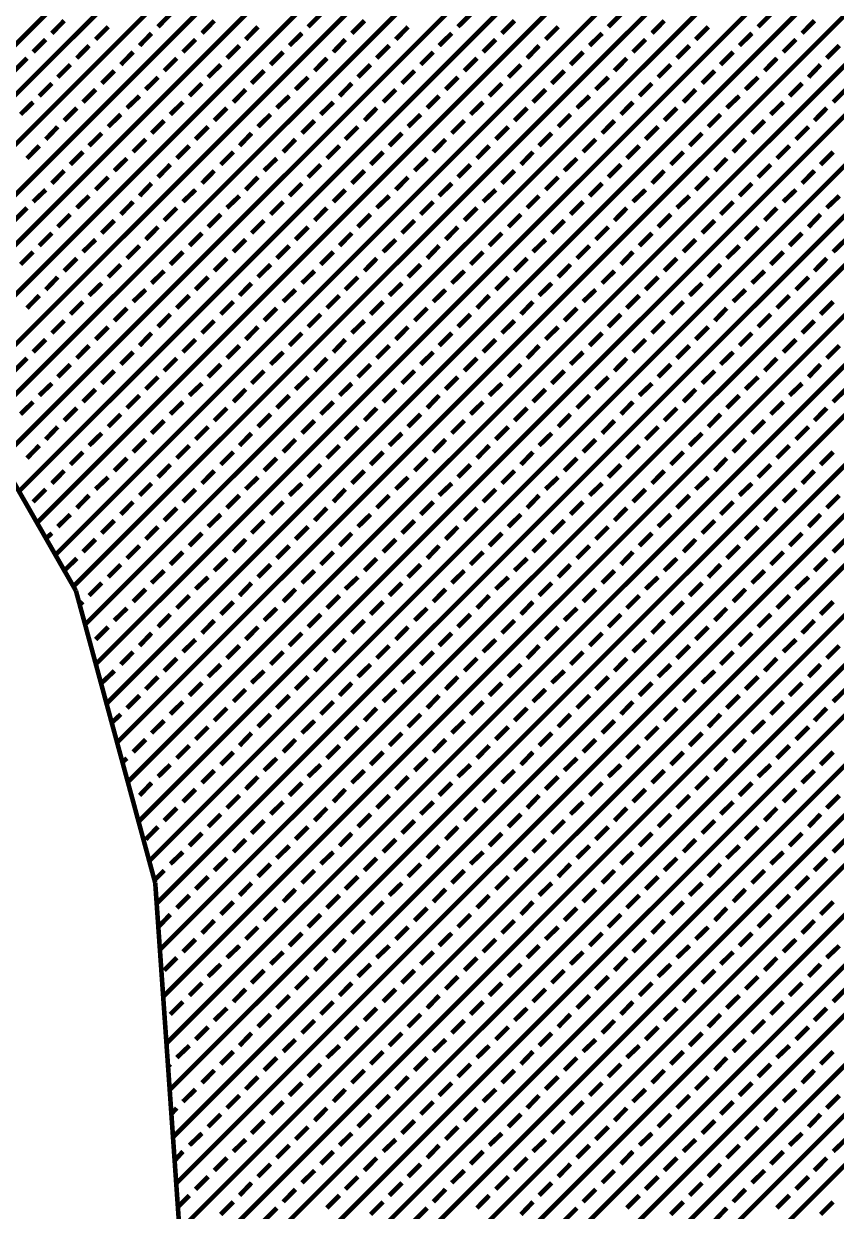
# Model space of a CAD drawing. Extents: x 2 to 176, y -19 to 159.
# Drawn here: x 106.256 to 106.927, y 118.95 to 119.931 of the extents above; entities that cross this region are included whole.
import ezdxf

# ---------------------------------------------------------------- set-up
doc = ezdxf.new("R2010")
doc.units = 0
doc.layers.add('BG_SILKSCREEN_TOP', color=7, linetype='CONTINUOUS')

msp = doc.modelspace()

# ---------------------------------------------------------------- linework, layer by layer
at = {"layer": 'BG_SILKSCREEN_TOP', "const_width": 0.00381}
for points in [[(106.003852, 119.668036), (106.708448, 120.372886)], [(106.040428, 119.66321), (106.734102, 120.356884)], [(106.077004, 119.658892), (106.759248, 120.340882)], [(106.110024, 119.650256), (106.784394, 120.325134)], [(106.138218, 119.637302), (106.810048, 120.309132)], [(106.166412, 119.624094), (106.835194, 120.29313)], [(106.191304, 119.607838), (106.860594, 120.277128)], [(106.211878, 119.587264), (106.882184, 120.257316)], [(106.233214, 119.566944), (106.902504, 120.236488)], [(106.252772, 119.5451), (106.923332, 120.21566)], [(106.267504, 119.518938), (106.943652, 120.19534)], [(106.282744, 119.492522), (106.96448, 120.174512)], [(106.297476, 119.46636), (106.985308, 120.153938)], [(106.307128, 119.434864), (107.005628, 120.13311)], [(106.316018, 119.402098), (107.021884, 120.107964)], [(106.324908, 119.369586), (107.037886, 120.082818)], [(106.333544, 119.337328), (107.054142, 120.057926)], [(106.342434, 119.304816), (107.070398, 120.03278)], [(106.351324, 119.27205), (107.086654, 120.007634)], [(106.360214, 119.239538), (107.102656, 119.982234)], [(106.366056, 119.204232), (107.118912, 119.957088)], [(106.367326, 119.92864), (106.377486, 119.939054)], [(106.491278, 119.92864), (106.501692, 119.939054)], [(106.614976, 119.92864), (106.62539, 119.939054)], [(106.739182, 119.92864), (106.749596, 119.939054)], [(106.86288, 119.92864), (106.873294, 119.939054)], [(106.279696, 119.923306), (106.289856, 119.93372)], [(106.315764, 119.918226), (106.326178, 119.92864)], [(106.368596, 119.165878), (107.130342, 119.92737)], [(106.403648, 119.923306), (106.413808, 119.93372)], [(106.439716, 119.918226), (106.449876, 119.92864)], [(106.527346, 119.923306), (106.53776, 119.93372)], [(106.563668, 119.918226), (106.573828, 119.92864)], [(106.651298, 119.923306), (106.661712, 119.93372)], [(106.687366, 119.918226), (106.69778, 119.92864)], [(106.77525, 119.923306), (106.78541, 119.93372)], [(106.811318, 119.918226), (106.821732, 119.92864)], [(106.899202, 119.923306), (106.909362, 119.93372)], [(106.264202, 119.907812), (106.274616, 119.918226)], [(106.352086, 119.913146), (106.361992, 119.923306)], [(106.3879, 119.907812), (106.398314, 119.918226)], [(106.475784, 119.913146), (106.486198, 119.923306)], [(106.512106, 119.907812), (106.522012, 119.918226)], [(106.599482, 119.913146), (106.609896, 119.923306)], [(106.635804, 119.907812), (106.646218, 119.918226)], [(106.723688, 119.913146), (106.734102, 119.923306)], [(106.759502, 119.907812), (106.769916, 119.918226)], [(106.847386, 119.913146), (106.8578, 119.923306)], [(106.883708, 119.907812), (106.894122, 119.918226)], [(106.30027, 119.902732), (106.31043, 119.913146)], [(106.336592, 119.897398), (106.346752, 119.907812)], [(106.424222, 119.902732), (106.434636, 119.913146)], [(106.46029, 119.897398), (106.470704, 119.907812)], [(106.54792, 119.902732), (106.558334, 119.913146)], [(106.584242, 119.897398), (106.594656, 119.907812)], [(106.672126, 119.902732), (106.682032, 119.913146)], [(106.70794, 119.897398), (106.718354, 119.907812)], [(106.795824, 119.902732), (106.806238, 119.913146)], [(106.831892, 119.897398), (106.842306, 119.907812)], [(106.919522, 119.902732), (106.929936, 119.913146)], [(106.248708, 119.892318), (106.259122, 119.902732)], [(106.284522, 119.886984), (106.294936, 119.897398)], [(106.37139, 119.12727), (107.142026, 119.897906)], [(106.372406, 119.892318), (106.38282, 119.902732)], [(106.408728, 119.886984), (106.419142, 119.897398)], [(106.496612, 119.892318), (106.506772, 119.902732)], [(106.532426, 119.886984), (106.54284, 119.897398)], [(106.62031, 119.892318), (106.630724, 119.902732)], [(106.656632, 119.886984), (106.667046, 119.897398)], [(106.744262, 119.892318), (106.754422, 119.902732)], [(106.78033, 119.886984), (106.790744, 119.897398)], [(106.868214, 119.892318), (106.878374, 119.902732)], [(106.904536, 119.886984), (106.914442, 119.897398)], [(106.320844, 119.881904), (106.331258, 119.892318)], [(106.357166, 119.876824), (106.367326, 119.886984)], [(106.444542, 119.881904), (106.454956, 119.892318)], [(106.480864, 119.876824), (106.491278, 119.886984)], [(106.568748, 119.881904), (106.579162, 119.892318)], [(106.604816, 119.876824), (106.614976, 119.886984)], [(106.692446, 119.881904), (106.70286, 119.892318)], [(106.728768, 119.876824), (106.739182, 119.886984)], [(106.816652, 119.881904), (106.827066, 119.892318)], [(106.852466, 119.876824), (106.86288, 119.886984)], [(106.269282, 119.87149), (106.279696, 119.881904)], [(106.30535, 119.86641), (106.315764, 119.876824)], [(106.393234, 119.87149), (106.403648, 119.881904)], [(106.429556, 119.86641), (106.439716, 119.876824)], [(106.517186, 119.87149), (106.527346, 119.881904)], [(106.553254, 119.86641), (106.563668, 119.876824)], [(106.640884, 119.87149), (106.651298, 119.881904)], [(106.676952, 119.86641), (106.687366, 119.876824)], [(106.764836, 119.87149), (106.77525, 119.881904)], [(106.801158, 119.86641), (106.811318, 119.876824)], [(106.888788, 119.87149), (106.899202, 119.881904)], [(106.924856, 119.86641), (106.93527, 119.876824)], [(106.253788, 119.85625), (106.264202, 119.86641)], [(106.341672, 119.861584), (106.352086, 119.87149)], [(106.374184, 119.088662), (107.153456, 119.867934)], [(106.377486, 119.85625), (106.3879, 119.86641)], [(106.46537, 119.861584), (106.475784, 119.87149)], [(106.501692, 119.85625), (106.512106, 119.86641)], [(106.589576, 119.861584), (106.599482, 119.87149)], [(106.62539, 119.85625), (106.635804, 119.86641)], [(106.713274, 119.861584), (106.723688, 119.87149)], [(106.749596, 119.85625), (106.759502, 119.86641)], [(106.836972, 119.861584), (106.847386, 119.87149)], [(106.873294, 119.85625), (106.883708, 119.86641)], [(106.289856, 119.85117), (106.30027, 119.861584)], [(106.326178, 119.84609), (106.336592, 119.85625)], [(106.413808, 119.85117), (106.424222, 119.861584)], [(106.449876, 119.84609), (106.46029, 119.85625)], [(106.53776, 119.85117), (106.54792, 119.861584)], [(106.573828, 119.84609), (106.584242, 119.85625)], [(106.661712, 119.85117), (106.672126, 119.861584)], [(106.69778, 119.84609), (106.70794, 119.85625)], [(106.78541, 119.85117), (106.795824, 119.861584)], [(106.821732, 119.84609), (106.831892, 119.85625)], [(106.909362, 119.85117), (106.919522, 119.861584)], [(106.361992, 119.840756), (106.372406, 119.85117)], [(106.486198, 119.840756), (106.496612, 119.85117)], [(106.609896, 119.840756), (106.62031, 119.85117)], [(106.734102, 119.840756), (106.744262, 119.85117)], [(106.8578, 119.840756), (106.868214, 119.85117)], [(106.274616, 119.835676), (106.284522, 119.84609)], [(106.31043, 119.830342), (106.320844, 119.840756)], [(106.376724, 119.050054), (107.164886, 119.837962)], [(106.398314, 119.835676), (106.408728, 119.84609)], [(106.434636, 119.830342), (106.444542, 119.840756)], [(106.522012, 119.835676), (106.532426, 119.84609)], [(106.558334, 119.830342), (106.568748, 119.840756)], [(106.646218, 119.835676), (106.656632, 119.84609)], [(106.682032, 119.830342), (106.692446, 119.840756)], [(106.769916, 119.835676), (106.78033, 119.84609)], [(106.806238, 119.830342), (106.816652, 119.840756)], [(106.894122, 119.835676), (106.904536, 119.84609)], [(106.259122, 119.819928), (106.269282, 119.830342)], [(106.346752, 119.825262), (106.357166, 119.835676)], [(106.38282, 119.819928), (106.393234, 119.830342)], [(106.470704, 119.825262), (106.480864, 119.835676)], [(106.506772, 119.819928), (106.517186, 119.830342)], [(106.594656, 119.825262), (106.604816, 119.835676)], [(106.630724, 119.819928), (106.640884, 119.830342)], [(106.718354, 119.825262), (106.728768, 119.835676)], [(106.754422, 119.819928), (106.764836, 119.830342)], [(106.842306, 119.825262), (106.852466, 119.835676)], [(106.878374, 119.819928), (106.888788, 119.830342)], [(106.294936, 119.814848), (106.30535, 119.825262)], [(106.331258, 119.809768), (106.341672, 119.819928)], [(106.419142, 119.814848), (106.429556, 119.825262)], [(106.454956, 119.809768), (106.46537, 119.819928)], [(106.54284, 119.814848), (106.553254, 119.825262)], [(106.579162, 119.809768), (106.589576, 119.819928)], [(106.667046, 119.814848), (106.676952, 119.825262)], [(106.70286, 119.809768), (106.713274, 119.819928)], [(106.790744, 119.814848), (106.801158, 119.825262)], [(106.827066, 119.809768), (106.836972, 119.819928)], [(106.914442, 119.814848), (106.924856, 119.825262)], [(106.279696, 119.799354), (106.289856, 119.809768)], [(106.367326, 119.804434), (106.377486, 119.814848)], [(106.379518, 119.011192), (107.176316, 119.808244)], [(106.403648, 119.799354), (106.413808, 119.809768)], [(106.491278, 119.804434), (106.501692, 119.814848)], [(106.527346, 119.799354), (106.53776, 119.809768)], [(106.614976, 119.804434), (106.62539, 119.814848)], [(106.651298, 119.799354), (106.661712, 119.809768)], [(106.739182, 119.804434), (106.749596, 119.814848)], [(106.77525, 119.799354), (106.78541, 119.809768)], [(106.86288, 119.804434), (106.873294, 119.814848)], [(106.899202, 119.799354), (106.909362, 119.809768)], [(106.315764, 119.79402), (106.326178, 119.804434)], [(106.352086, 119.78894), (106.361992, 119.799354)], [(106.439716, 119.79402), (106.449876, 119.804434)], [(106.475784, 119.78894), (106.486198, 119.799354)], [(106.563668, 119.79402), (106.573828, 119.804434)], [(106.599482, 119.78894), (106.609896, 119.799354)], [(106.687366, 119.79402), (106.69778, 119.804434)], [(106.723688, 119.78894), (106.734102, 119.799354)], [(106.811318, 119.79402), (106.821732, 119.804434)], [(106.847386, 119.78894), (106.8578, 119.799354)], [(106.264202, 119.784114), (106.274616, 119.79402)], [(106.30027, 119.779034), (106.31043, 119.78894)], [(106.3879, 119.784114), (106.398314, 119.79402)], [(106.424222, 119.779034), (106.434636, 119.78894)], [(106.512106, 119.784114), (106.522012, 119.79402)], [(106.54792, 119.779034), (106.558334, 119.78894)], [(106.635804, 119.784114), (106.646218, 119.79402)], [(106.672126, 119.779034), (106.682032, 119.78894)], [(106.759502, 119.784114), (106.769916, 119.79402)], [(106.795824, 119.779034), (106.806238, 119.78894)], [(106.883708, 119.784114), (106.894122, 119.79402)], [(106.919522, 119.779034), (106.929936, 119.78894)], [(106.248708, 119.76862), (106.259122, 119.779034)], [(106.336592, 119.7737), (106.346752, 119.784114)], [(106.372406, 119.76862), (106.38282, 119.779034)], [(106.382058, 118.972838), (107.187492, 119.778272)], [(106.46029, 119.7737), (106.470704, 119.784114)], [(106.496612, 119.76862), (106.506772, 119.779034)], [(106.584242, 119.7737), (106.594656, 119.784114)], [(106.62031, 119.76862), (106.630724, 119.779034)], [(106.70794, 119.7737), (106.718354, 119.784114)], [(106.744262, 119.76862), (106.754422, 119.779034)], [(106.831892, 119.7737), (106.842306, 119.784114)], [(106.868214, 119.76862), (106.878374, 119.779034)], [(106.284522, 119.763286), (106.294936, 119.7737)], [(106.320844, 119.758206), (106.331258, 119.76862)], [(106.408728, 119.763286), (106.419142, 119.7737)], [(106.444542, 119.758206), (106.454956, 119.76862)], [(106.532426, 119.763286), (106.54284, 119.7737)], [(106.568748, 119.758206), (106.579162, 119.76862)], [(106.656632, 119.763286), (106.667046, 119.7737)], [(106.692446, 119.758206), (106.70286, 119.76862)], [(106.78033, 119.763286), (106.790744, 119.7737)], [(106.816652, 119.758206), (106.827066, 119.76862)], [(106.904536, 119.763286), (106.914442, 119.7737)], [(106.269282, 119.747792), (106.279696, 119.758206)], [(106.357166, 119.752872), (106.367326, 119.763286)], [(106.393234, 119.747792), (106.403648, 119.758206)], [(106.480864, 119.752872), (106.491278, 119.763286)], [(106.517186, 119.747792), (106.527346, 119.758206)], [(106.604816, 119.752872), (106.614976, 119.763286)], [(106.640884, 119.747792), (106.651298, 119.758206)], [(106.728768, 119.752872), (106.739182, 119.763286)], [(106.764836, 119.747792), (106.77525, 119.758206)], [(106.852466, 119.752872), (106.86288, 119.763286)], [(106.888788, 119.747792), (106.899202, 119.758206)], [(106.30535, 119.742712), (106.315764, 119.752872)], [(106.385106, 118.93423), (107.198922, 119.7483)], [(106.429556, 119.742712), (106.439716, 119.752872)], [(106.553254, 119.742712), (106.563668, 119.752872)], [(106.676952, 119.742712), (106.687366, 119.752872)], [(106.801158, 119.742712), (106.811318, 119.752872)], [(106.924856, 119.742712), (106.93527, 119.752872)], [(106.253788, 119.732298), (106.264202, 119.742712)], [(106.341672, 119.737378), (106.352086, 119.747792)], [(106.377486, 119.732298), (106.3879, 119.742712)], [(106.46537, 119.737378), (106.475784, 119.747792)], [(106.501692, 119.732298), (106.512106, 119.742712)], [(106.589576, 119.737378), (106.599482, 119.747792)], [(106.62539, 119.732298), (106.635804, 119.742712)], [(106.713274, 119.737378), (106.723688, 119.747792)], [(106.749596, 119.732298), (106.759502, 119.742712)], [(106.836972, 119.737378), (106.847386, 119.747792)], [(106.873294, 119.732298), (106.883708, 119.742712)], [(106.289856, 119.726964), (106.30027, 119.737378)], [(106.326178, 119.721884), (106.336592, 119.732298)], [(106.413808, 119.726964), (106.424222, 119.737378)], [(106.449876, 119.721884), (106.46029, 119.732298)], [(106.53776, 119.726964), (106.54792, 119.737378)], [(106.573828, 119.721884), (106.584242, 119.732298)], [(106.661712, 119.726964), (106.672126, 119.737378)], [(106.69778, 119.721884), (106.70794, 119.732298)], [(106.78541, 119.726964), (106.795824, 119.737378)], [(106.821732, 119.721884), (106.831892, 119.732298)], [(106.909362, 119.726964), (106.919522, 119.737378)], [(106.274616, 119.71147), (106.284522, 119.721884)], [(106.361992, 119.716804), (106.372406, 119.726964)], [(106.398314, 119.71147), (106.408728, 119.721884)], [(106.486198, 119.716804), (106.496612, 119.726964)], [(106.522012, 119.71147), (106.532426, 119.721884)], [(106.609896, 119.716804), (106.62031, 119.726964)], [(106.646218, 119.71147), (106.656632, 119.721884)], [(106.734102, 119.716804), (106.744262, 119.726964)], [(106.769916, 119.71147), (106.78033, 119.721884)], [(106.8578, 119.716804), (106.868214, 119.726964)], [(106.894122, 119.71147), (106.904536, 119.721884)], [(106.31043, 119.706644), (106.320844, 119.716804)], [(106.346752, 119.701564), (106.357166, 119.71147)], [(106.386884, 118.894606), (107.206288, 119.714518)], [(106.434636, 119.706644), (106.444542, 119.716804)], [(106.470704, 119.701564), (106.480864, 119.71147)], [(106.558334, 119.706644), (106.568748, 119.716804)], [(106.594656, 119.701564), (106.604816, 119.71147)], [(106.682032, 119.706644), (106.692446, 119.716804)], [(106.718354, 119.701564), (106.728768, 119.71147)], [(106.806238, 119.706644), (106.816652, 119.716804)], [(106.842306, 119.701564), (106.852466, 119.71147)], [(106.259122, 119.69623), (106.269282, 119.706644)], [(106.294936, 119.69115), (106.30535, 119.701564)], [(106.38282, 119.69623), (106.393234, 119.706644)], [(106.419142, 119.69115), (106.429556, 119.701564)], [(106.506772, 119.69623), (106.517186, 119.706644)], [(106.54284, 119.69115), (106.553254, 119.701564)], [(106.630724, 119.69623), (106.640884, 119.706644)], [(106.667046, 119.69115), (106.676952, 119.701564)], [(106.754422, 119.69623), (106.764836, 119.706644)], [(106.790744, 119.69115), (106.801158, 119.701564)], [(106.878374, 119.69623), (106.888788, 119.706644)], [(106.914442, 119.69115), (106.924856, 119.701564)], [(106.331258, 119.685816), (106.341672, 119.69623)], [(106.367326, 119.680736), (106.377486, 119.69115)], [(106.454956, 119.685816), (106.46537, 119.69623)], [(106.491278, 119.680736), (106.501692, 119.69115)], [(106.579162, 119.685816), (106.589576, 119.69623)], [(106.614976, 119.680736), (106.62539, 119.69115)], [(106.70286, 119.685816), (106.713274, 119.69623)], [(106.739182, 119.680736), (106.749596, 119.69115)], [(106.827066, 119.685816), (106.836972, 119.69623)], [(106.86288, 119.680736), (106.873294, 119.69115)], [(106.279696, 119.675656), (106.289856, 119.685816)], [(106.315764, 119.670322), (106.326178, 119.680736)], [(106.386884, 118.853458), (107.2134, 119.679974)], [(106.403648, 119.675656), (106.413808, 119.685816)], [(106.439716, 119.670322), (106.449876, 119.680736)], [(106.527346, 119.675656), (106.53776, 119.685816)], [(106.563668, 119.670322), (106.573828, 119.680736)], [(106.651298, 119.675656), (106.661712, 119.685816)], [(106.687366, 119.670322), (106.69778, 119.680736)], [(106.77525, 119.675656), (106.78541, 119.685816)], [(106.811318, 119.670322), (106.821732, 119.680736)], [(106.899202, 119.675656), (106.909362, 119.685816)], [(106.264202, 119.659908), (106.274616, 119.670322)], [(106.352086, 119.665242), (106.361992, 119.675656)], [(106.3879, 119.659908), (106.398314, 119.670322)], [(106.475784, 119.665242), (106.486198, 119.675656)], [(106.512106, 119.659908), (106.522012, 119.670322)], [(106.599482, 119.665242), (106.609896, 119.675656)], [(106.635804, 119.659908), (106.646218, 119.670322)], [(106.723688, 119.665242), (106.734102, 119.675656)], [(106.759502, 119.659908), (106.769916, 119.670322)], [(106.847386, 119.665242), (106.8578, 119.675656)], [(106.883708, 119.659908), (106.894122, 119.670322)], [(106.30027, 119.654828), (106.31043, 119.665242)], [(106.336592, 119.649748), (106.346752, 119.659908)], [(106.424222, 119.654828), (106.434636, 119.665242)], [(106.46029, 119.649748), (106.470704, 119.659908)], [(106.54792, 119.654828), (106.558334, 119.665242)], [(106.584242, 119.649748), (106.594656, 119.659908)], [(106.672126, 119.654828), (106.682032, 119.665242)], [(106.70794, 119.649748), (106.718354, 119.659908)], [(106.795824, 119.654828), (106.806238, 119.665242)], [(106.831892, 119.649748), (106.842306, 119.659908)], [(106.919522, 119.654828), (106.929936, 119.665242)], [(106.248708, 119.644414), (106.259122, 119.654828)], [(106.372406, 119.644414), (106.38282, 119.654828)], [(106.496612, 119.644414), (106.506772, 119.654828)], [(106.62031, 119.644414), (106.630724, 119.654828)], [(106.744262, 119.644414), (106.754422, 119.654828)], [(106.868214, 119.644414), (106.878374, 119.654828)], [(106.284522, 119.639334), (106.294936, 119.649748)], [(106.320844, 119.634), (106.331258, 119.644414)], [(106.386884, 118.812056), (107.220004, 119.645176)], [(106.408728, 119.639334), (106.419142, 119.649748)], [(106.444542, 119.634), (106.454956, 119.644414)], [(106.532426, 119.639334), (106.54284, 119.649748)], [(106.568748, 119.634), (106.579162, 119.644414)], [(106.656632, 119.639334), (106.667046, 119.649748)], [(106.692446, 119.634), (106.70286, 119.644414)], [(106.78033, 119.639334), (106.790744, 119.649748)], [(106.816652, 119.634), (106.827066, 119.644414)], [(106.904536, 119.639334), (106.914442, 119.649748)], [(106.269282, 119.624094), (106.279696, 119.634)], [(106.357166, 119.629174), (106.367326, 119.639334)], [(106.393234, 119.624094), (106.403648, 119.634)], [(106.480864, 119.629174), (106.491278, 119.639334)], [(106.517186, 119.624094), (106.527346, 119.634)], [(106.604816, 119.629174), (106.614976, 119.639334)], [(106.640884, 119.624094), (106.651298, 119.634)], [(106.728768, 119.629174), (106.739182, 119.639334)], [(106.764836, 119.624094), (106.77525, 119.634)], [(106.852466, 119.629174), (106.86288, 119.639334)], [(106.888788, 119.624094), (106.899202, 119.634)], [(106.30535, 119.61876), (106.315764, 119.629174)], [(106.341672, 119.61368), (106.352086, 119.624094)], [(106.429556, 119.61876), (106.439716, 119.629174)], [(106.46537, 119.61368), (106.475784, 119.624094)], [(106.553254, 119.61876), (106.563668, 119.629174)], [(106.589576, 119.61368), (106.599482, 119.624094)], [(106.676952, 119.61876), (106.687366, 119.629174)], [(106.713274, 119.61368), (106.723688, 119.624094)], [(106.801158, 119.61876), (106.811318, 119.629174)], [(106.836972, 119.61368), (106.847386, 119.624094)], [(106.924856, 119.61876), (106.93527, 119.629174)], [(106.253788, 119.6086), (106.264202, 119.61876)], [(106.289856, 119.603266), (106.30027, 119.61368)], [(106.377486, 119.6086), (106.3879, 119.61876)], [(106.413808, 119.603266), (106.424222, 119.61368)], [(106.501692, 119.6086), (106.512106, 119.61876)], [(106.53776, 119.603266), (106.54792, 119.61368)], [(106.62539, 119.6086), (106.635804, 119.61876)], [(106.661712, 119.603266), (106.672126, 119.61368)], [(106.749596, 119.6086), (106.759502, 119.61876)], [(106.78541, 119.603266), (106.795824, 119.61368)], [(106.873294, 119.6086), (106.883708, 119.61876)], [(106.909362, 119.603266), (106.919522, 119.61368)], [(106.326178, 119.598186), (106.336592, 119.6086)], [(106.361992, 119.592852), (106.372406, 119.603266)], [(106.386884, 118.770908), (107.226862, 119.610632)], [(106.449876, 119.598186), (106.46029, 119.6086)], [(106.486198, 119.592852), (106.496612, 119.603266)], [(106.573828, 119.598186), (106.584242, 119.6086)], [(106.609896, 119.592852), (106.62031, 119.603266)], [(106.69778, 119.598186), (106.70794, 119.6086)], [(106.734102, 119.592852), (106.744262, 119.603266)], [(106.821732, 119.598186), (106.831892, 119.6086)], [(106.8578, 119.592852), (106.868214, 119.603266)], [(106.274616, 119.587772), (106.284522, 119.598186)], [(106.31043, 119.582692), (106.320844, 119.592852)], [(106.398314, 119.587772), (106.408728, 119.598186)], [(106.434636, 119.582692), (106.444542, 119.592852)], [(106.522012, 119.587772), (106.532426, 119.598186)], [(106.558334, 119.582692), (106.568748, 119.592852)], [(106.646218, 119.587772), (106.656632, 119.598186)], [(106.682032, 119.582692), (106.692446, 119.592852)], [(106.769916, 119.587772), (106.78033, 119.598186)], [(106.806238, 119.582692), (106.816652, 119.592852)], [(106.894122, 119.587772), (106.904536, 119.598186)], [(106.259122, 119.572278), (106.269282, 119.582692)], [(106.346752, 119.577358), (106.357166, 119.587772)], [(106.38282, 119.572278), (106.393234, 119.582692)], [(106.470704, 119.577358), (106.480864, 119.587772)], [(106.506772, 119.572278), (106.517186, 119.582692)], [(106.594656, 119.577358), (106.604816, 119.587772)], [(106.630724, 119.572278), (106.640884, 119.582692)], [(106.718354, 119.577358), (106.728768, 119.587772)], [(106.754422, 119.572278), (106.764836, 119.582692)], [(106.842306, 119.577358), (106.852466, 119.587772)], [(106.878374, 119.572278), (106.888788, 119.582692)], [(106.294936, 119.566944), (106.30535, 119.577358)], [(106.331258, 119.561864), (106.341672, 119.572278)], [(106.386884, 118.729252), (107.233466, 119.576342)], [(106.419142, 119.566944), (106.429556, 119.577358)], [(106.454956, 119.561864), (106.46537, 119.572278)], [(106.54284, 119.566944), (106.553254, 119.577358)], [(106.579162, 119.561864), (106.589576, 119.572278)], [(106.667046, 119.566944), (106.676952, 119.577358)], [(106.70286, 119.561864), (106.713274, 119.572278)], [(106.790744, 119.566944), (106.801158, 119.577358)], [(106.827066, 119.561864), (106.836972, 119.572278)], [(106.914442, 119.566944), (106.924856, 119.577358)], [(106.279696, 119.55145), (106.289856, 119.561864)], [(106.367326, 119.55653), (106.377486, 119.566944)], [(106.403648, 119.55145), (106.413808, 119.561864)], [(106.491278, 119.55653), (106.501692, 119.566944)], [(106.527346, 119.55145), (106.53776, 119.561864)], [(106.614976, 119.55653), (106.62539, 119.566944)], [(106.651298, 119.55145), (106.661712, 119.561864)], [(106.739182, 119.55653), (106.749596, 119.566944)], [(106.77525, 119.55145), (106.78541, 119.561864)], [(106.86288, 119.55653), (106.873294, 119.566944)], [(106.899202, 119.55145), (106.909362, 119.561864)], [(106.2482, 119.552466), (106.299508, 119.462804)], [(106.315764, 119.546624), (106.326178, 119.55653)], [(106.439716, 119.546624), (106.449876, 119.55653)], [(106.563668, 119.546624), (106.573828, 119.55653)], [(106.687366, 119.546624), (106.69778, 119.55653)], [(106.811318, 119.546624), (106.821732, 119.55653)], [(106.264202, 119.53621), (106.274616, 119.546624)], [(106.352086, 119.541544), (106.361992, 119.55145)], [(106.3879, 119.53621), (106.398314, 119.546624)], [(106.475784, 119.541544), (106.486198, 119.55145)], [(106.512106, 119.53621), (106.522012, 119.546624)], [(106.599482, 119.541544), (106.609896, 119.55145)], [(106.635804, 119.53621), (106.646218, 119.546624)], [(106.723688, 119.541544), (106.734102, 119.55145)], [(106.759502, 119.53621), (106.769916, 119.546624)], [(106.847386, 119.541544), (106.8578, 119.55145)], [(106.883708, 119.53621), (106.894122, 119.546624)], [(106.30027, 119.53113), (106.31043, 119.541544)], [(106.336592, 119.525796), (106.346752, 119.53621)], [(106.386884, 118.688104), (107.24007, 119.541798)], [(106.424222, 119.53113), (106.434636, 119.541544)], [(106.46029, 119.525796), (106.470704, 119.53621)], [(106.54792, 119.53113), (106.558334, 119.541544)], [(106.584242, 119.525796), (106.594656, 119.53621)], [(106.672126, 119.53113), (106.682032, 119.541544)], [(106.70794, 119.525796), (106.718354, 119.53621)], [(106.795824, 119.53113), (106.806238, 119.541544)], [(106.831892, 119.525796), (106.842306, 119.53621)], [(106.919522, 119.53113), (106.929936, 119.541544)], [(106.284522, 119.515636), (106.294936, 119.525796)], [(106.372406, 119.520716), (106.38282, 119.53113)], [(106.408728, 119.515636), (106.419142, 119.525796)], [(106.496612, 119.520716), (106.506772, 119.53113)], [(106.532426, 119.515636), (106.54284, 119.525796)], [(106.62031, 119.520716), (106.630724, 119.53113)], [(106.656632, 119.515636), (106.667046, 119.525796)], [(106.744262, 119.520716), (106.754422, 119.53113)], [(106.78033, 119.515636), (106.790744, 119.525796)], [(106.868214, 119.520716), (106.878374, 119.53113)], [(106.904536, 119.515636), (106.914442, 119.525796)], [(106.320844, 119.510302), (106.331258, 119.520716)], [(106.357166, 119.505222), (106.367326, 119.515636)], [(106.444542, 119.510302), (106.454956, 119.520716)], [(106.480864, 119.505222), (106.491278, 119.515636)], [(106.568748, 119.510302), (106.579162, 119.520716)], [(106.604816, 119.505222), (106.614976, 119.515636)], [(106.692446, 119.510302), (106.70286, 119.520716)], [(106.728768, 119.505222), (106.739182, 119.515636)], [(106.816652, 119.510302), (106.827066, 119.520716)], [(106.852466, 119.505222), (106.86288, 119.515636)], [(106.27487, 119.505984), (106.279696, 119.510302)], [(106.30535, 119.494808), (106.315764, 119.505222)], [(106.386884, 118.64721), (107.246674, 119.507)], [(106.393234, 119.499888), (106.403648, 119.510302)], [(106.429556, 119.494808), (106.439716, 119.505222)], [(106.517186, 119.499888), (106.527346, 119.510302)], [(106.553254, 119.494808), (106.563668, 119.505222)], [(106.640884, 119.499888), (106.651298, 119.510302)], [(106.676952, 119.494808), (106.687366, 119.505222)], [(106.764836, 119.499888), (106.77525, 119.510302)], [(106.801158, 119.494808), (106.811318, 119.505222)], [(106.888788, 119.499888), (106.899202, 119.510302)], [(106.924856, 119.494808), (106.93527, 119.505222)], [(106.341672, 119.489474), (106.352086, 119.499888)], [(106.377486, 119.484394), (106.3879, 119.494808)], [(106.46537, 119.489474), (106.475784, 119.499888)], [(106.501692, 119.484394), (106.512106, 119.494808)], [(106.589576, 119.489474), (106.599482, 119.499888)], [(106.62539, 119.484394), (106.635804, 119.494808)], [(106.713274, 119.489474), (106.723688, 119.499888)], [(106.749596, 119.484394), (106.759502, 119.494808)], [(106.836972, 119.489474), (106.847386, 119.499888)], [(106.873294, 119.484394), (106.883708, 119.494808)], [(106.29011, 119.479568), (106.30027, 119.489474)], [(106.326178, 119.47398), (106.336592, 119.484394)], [(106.413808, 119.479314), (106.424222, 119.489474)], [(106.449876, 119.47398), (106.46029, 119.484394)], [(106.53776, 119.479314), (106.54792, 119.489474)], [(106.573828, 119.47398), (106.584242, 119.484394)], [(106.661712, 119.479314), (106.672126, 119.489474)], [(106.69778, 119.47398), (106.70794, 119.484394)], [(106.78541, 119.479314), (106.795824, 119.489474)], [(106.821732, 119.47398), (106.831892, 119.484394)], [(106.909362, 119.479314), (106.919522, 119.489474)], [(106.361992, 119.469154), (106.372406, 119.479314)], [(106.398314, 119.464074), (106.408728, 119.47398)], [(106.486198, 119.469154), (106.496612, 119.479314)], [(106.522012, 119.464074), (106.532426, 119.47398)], [(106.609896, 119.469154), (106.62031, 119.479314)], [(106.646218, 119.464074), (106.656632, 119.47398)], [(106.734102, 119.469154), (106.744262, 119.479314)], [(106.769916, 119.464074), (106.78033, 119.47398)], [(106.8578, 119.469154), (106.868214, 119.479314)], [(106.894122, 119.464074), (106.904536, 119.47398)], [(106.31043, 119.45874), (106.320844, 119.469154)], [(106.346752, 119.45366), (106.357166, 119.464074)], [(106.386884, 118.605554), (107.250484, 119.469154)], [(106.434636, 119.45874), (106.444542, 119.469154)], [(106.470704, 119.45366), (106.480864, 119.464074)], [(106.558334, 119.45874), (106.568748, 119.469154)], [(106.594656, 119.45366), (106.604816, 119.464074)], [(106.682032, 119.45874), (106.692446, 119.469154)], [(106.718354, 119.45366), (106.728768, 119.464074)], [(106.806238, 119.45874), (106.816652, 119.469154)], [(106.842306, 119.45366), (106.852466, 119.464074)], [(106.299508, 119.462804), (106.36504, 119.22125)], [(106.38282, 119.448326), (106.393234, 119.45874)], [(106.506772, 119.448326), (106.517186, 119.45874)], [(106.630724, 119.448326), (106.640884, 119.45874)], [(106.754422, 119.448326), (106.764836, 119.45874)], [(106.878374, 119.448326), (106.888788, 119.45874)], [(106.30281, 119.45112), (106.30535, 119.45366)], [(106.331258, 119.438166), (106.341672, 119.448326)], [(106.419142, 119.443246), (106.429556, 119.45366)], [(106.454956, 119.438166), (106.46537, 119.448326)], [(106.54284, 119.443246), (106.553254, 119.45366)], [(106.579162, 119.438166), (106.589576, 119.448326)], [(106.667046, 119.443246), (106.676952, 119.45366)], [(106.70286, 119.438166), (106.713274, 119.448326)], [(106.790744, 119.443246), (106.801158, 119.45366)], [(106.827066, 119.438166), (106.836972, 119.448326)], [(106.914442, 119.443246), (106.924856, 119.45366)], [(106.367326, 119.432832), (106.377486, 119.443246)], [(106.403648, 119.427752), (106.413808, 119.438166)], [(106.491278, 119.432832), (106.501692, 119.443246)], [(106.527346, 119.427752), (106.53776, 119.438166)], [(106.614976, 119.432832), (106.62539, 119.443246)], [(106.651298, 119.427752), (106.661712, 119.438166)], [(106.739182, 119.432832), (106.749596, 119.443246)], [(106.77525, 119.427752), (106.78541, 119.438166)], [(106.86288, 119.432832), (106.873294, 119.443246)], [(106.899202, 119.427752), (106.909362, 119.438166)], [(106.315764, 119.422418), (106.326178, 119.432832)], [(106.352086, 119.417338), (106.361992, 119.427752)], [(106.386884, 118.564406), (107.252262, 119.430038)], [(106.439716, 119.422418), (106.449876, 119.432832)], [(106.475784, 119.417338), (106.486198, 119.427752)], [(106.563668, 119.422418), (106.573828, 119.432832)], [(106.599482, 119.417338), (106.609896, 119.427752)], [(106.687366, 119.422418), (106.69778, 119.432832)], [(106.723688, 119.417338), (106.734102, 119.427752)], [(106.811318, 119.422418), (106.821732, 119.432832)], [(106.847386, 119.417338), (106.8578, 119.427752)], [(106.3879, 119.412258), (106.398314, 119.422418)], [(106.424222, 119.406924), (106.434636, 119.417338)], [(106.512106, 119.412258), (106.522012, 119.422418)], [(106.54792, 119.406924), (106.558334, 119.417338)], [(106.635804, 119.412258), (106.646218, 119.422418)], [(106.672126, 119.406924), (106.682032, 119.417338)], [(106.759502, 119.412258), (106.769916, 119.422418)], [(106.795824, 119.406924), (106.806238, 119.417338)], [(106.883708, 119.412258), (106.894122, 119.422418)], [(106.919522, 119.406924), (106.929936, 119.417338)], [(106.336592, 119.401844), (106.346752, 119.412258)], [(106.372406, 119.39651), (106.38282, 119.406924)], [(106.46029, 119.401844), (106.470704, 119.412258)], [(106.496612, 119.39651), (106.506772, 119.406924)], [(106.584242, 119.401844), (106.594656, 119.412258)], [(106.62031, 119.39651), (106.630724, 119.406924)], [(106.70794, 119.401844), (106.718354, 119.412258)], [(106.744262, 119.39651), (106.754422, 119.406924)], [(106.831892, 119.401844), (106.842306, 119.412258)], [(106.868214, 119.39651), (106.878374, 119.406924)], [(106.320844, 119.386604), (106.331258, 119.39651)], [(106.408728, 119.391684), (106.419142, 119.401844)], [(106.444542, 119.386604), (106.454956, 119.39651)], [(106.532426, 119.391684), (106.54284, 119.401844)], [(106.568748, 119.386604), (106.579162, 119.39651)], [(106.656632, 119.391684), (106.667046, 119.401844)], [(106.692446, 119.386604), (106.70286, 119.39651)], [(106.78033, 119.391684), (106.790744, 119.401844)], [(106.816652, 119.386604), (106.827066, 119.39651)], [(106.904536, 119.391684), (106.914442, 119.401844)], [(106.357166, 119.38127), (106.367326, 119.391684)], [(106.386884, 118.523004), (107.254548, 119.390668)], [(106.393234, 119.37619), (106.403648, 119.386604)], [(106.480864, 119.38127), (106.491278, 119.391684)], [(106.517186, 119.37619), (106.527346, 119.386604)], [(106.604816, 119.38127), (106.614976, 119.391684)], [(106.640884, 119.37619), (106.651298, 119.386604)], [(106.728768, 119.38127), (106.739182, 119.391684)], [(106.764836, 119.37619), (106.77525, 119.386604)], [(106.852466, 119.38127), (106.86288, 119.391684)], [(106.888788, 119.37619), (106.899202, 119.386604)], [(106.341672, 119.365776), (106.352086, 119.37619)], [(106.429556, 119.37111), (106.439716, 119.38127)], [(106.46537, 119.365776), (106.475784, 119.37619)], [(106.553254, 119.37111), (106.563668, 119.38127)], [(106.589576, 119.365776), (106.599482, 119.37619)], [(106.676952, 119.37111), (106.687366, 119.38127)], [(106.713274, 119.365776), (106.723688, 119.37619)], [(106.801158, 119.37111), (106.811318, 119.38127)], [(106.836972, 119.365776), (106.847386, 119.37619)], [(106.924856, 119.37111), (106.93527, 119.38127)], [(106.377486, 119.360696), (106.3879, 119.37111)], [(106.413808, 119.355362), (106.424222, 119.365776)], [(106.501692, 119.360696), (106.512106, 119.37111)], [(106.53776, 119.355362), (106.54792, 119.365776)], [(106.62539, 119.360696), (106.635804, 119.37111)], [(106.661712, 119.355362), (106.672126, 119.365776)], [(106.749596, 119.360696), (106.759502, 119.37111)], [(106.78541, 119.355362), (106.795824, 119.365776)], [(106.873294, 119.360696), (106.883708, 119.37111)], [(106.909362, 119.355362), (106.919522, 119.365776)], [(106.328972, 119.353584), (106.336592, 119.360696)], [(106.449876, 119.350282), (106.46029, 119.360696)], [(106.573828, 119.350282), (106.584242, 119.360696)], [(106.69778, 119.350282), (106.70794, 119.360696)], [(106.821732, 119.350282), (106.831892, 119.360696)], [(106.361992, 119.345202), (106.372406, 119.355362)], [(106.386884, 118.481856), (107.256326, 119.351806)], [(106.398314, 119.339868), (106.408728, 119.350282)], [(106.486198, 119.345202), (106.496612, 119.355362)], [(106.522012, 119.339868), (106.532426, 119.350282)], [(106.609896, 119.345202), (106.62031, 119.355362)], [(106.646218, 119.339868), (106.656632, 119.350282)], [(106.734102, 119.345202), (106.744262, 119.355362)], [(106.769916, 119.339868), (106.78033, 119.350282)], [(106.8578, 119.345202), (106.868214, 119.355362)], [(106.894122, 119.339868), (106.904536, 119.350282)], [(106.346752, 119.329454), (106.357166, 119.339868)], [(106.434636, 119.334788), (106.444542, 119.345202)], [(106.470704, 119.329454), (106.480864, 119.339868)], [(106.558334, 119.334788), (106.568748, 119.345202)], [(106.594656, 119.329454), (106.604816, 119.339868)], [(106.682032, 119.334788), (106.692446, 119.345202)], [(106.718354, 119.329454), (106.728768, 119.339868)], [(106.806238, 119.334788), (106.816652, 119.345202)], [(106.842306, 119.329454), (106.852466, 119.339868)], [(106.38282, 119.324374), (106.393234, 119.334788)], [(106.419142, 119.31904), (106.429556, 119.329454)], [(106.506772, 119.324374), (106.517186, 119.334788)], [(106.54284, 119.31904), (106.553254, 119.329454)], [(106.630724, 119.324374), (106.640884, 119.334788)], [(106.667046, 119.31904), (106.676952, 119.329454)], [(106.754422, 119.324374), (106.764836, 119.334788)], [(106.790744, 119.31904), (106.801158, 119.329454)], [(106.878374, 119.324374), (106.888788, 119.334788)], [(106.914442, 119.31904), (106.924856, 119.329454)], [(106.337862, 119.321072), (106.341672, 119.324374)], [(106.367326, 119.309134), (106.377486, 119.31904)], [(106.454956, 119.314214), (106.46537, 119.324374)], [(106.491278, 119.309134), (106.501692, 119.31904)], [(106.579162, 119.314214), (106.589576, 119.324374)], [(106.614976, 119.309134), (106.62539, 119.31904)], [(106.70286, 119.314214), (106.713274, 119.324374)], [(106.739182, 119.309134), (106.749596, 119.31904)], [(106.827066, 119.314214), (106.836972, 119.324374)], [(106.86288, 119.309134), (106.873294, 119.31904)], [(106.386884, 118.440454), (107.258612, 119.312436)], [(106.403648, 119.304054), (106.413808, 119.314214)], [(106.439716, 119.29872), (106.449876, 119.309134)], [(106.527346, 119.304054), (106.53776, 119.314214)], [(106.563668, 119.29872), (106.573828, 119.309134)], [(106.651298, 119.304054), (106.661712, 119.314214)], [(106.687366, 119.29872), (106.69778, 119.309134)], [(106.77525, 119.304054), (106.78541, 119.314214)], [(106.811318, 119.29872), (106.821732, 119.309134)], [(106.899202, 119.304054), (106.909362, 119.314214)], [(106.352086, 119.29364), (106.361992, 119.304054)], [(106.3879, 119.288306), (106.398314, 119.29872)], [(106.475784, 119.29364), (106.486198, 119.304054)], [(106.512106, 119.288306), (106.522012, 119.29872)], [(106.599482, 119.29364), (106.609896, 119.304054)], [(106.635804, 119.288306), (106.646218, 119.29872)], [(106.723688, 119.29364), (106.734102, 119.304054)], [(106.759502, 119.288306), (106.769916, 119.29872)], [(106.847386, 119.29364), (106.8578, 119.304054)], [(106.883708, 119.288306), (106.894122, 119.29872)], [(106.424222, 119.283226), (106.434636, 119.29364)], [(106.46029, 119.278146), (106.470704, 119.288306)], [(106.54792, 119.283226), (106.558334, 119.29364)], [(106.584242, 119.278146), (106.594656, 119.288306)], [(106.672126, 119.283226), (106.682032, 119.29364)], [(106.70794, 119.278146), (106.718354, 119.288306)], [(106.795824, 119.283226), (106.806238, 119.29364)], [(106.831892, 119.278146), (106.842306, 119.288306)], [(106.919522, 119.283226), (106.929936, 119.29364)], [(106.372406, 119.272812), (106.38282, 119.283226)], [(106.408728, 119.267732), (106.419142, 119.278146)], [(106.496612, 119.272812), (106.506772, 119.283226)], [(106.532426, 119.267732), (106.54284, 119.278146)], [(106.62031, 119.272812), (106.630724, 119.283226)], [(106.656632, 119.267732), (106.667046, 119.278146)], [(106.744262, 119.272812), (106.754422, 119.283226)], [(106.78033, 119.267732), (106.790744, 119.278146)], [(106.868214, 119.272812), (106.878374, 119.283226)], [(106.904536, 119.267732), (106.914442, 119.278146)], [(106.357166, 119.257318), (106.367326, 119.267732)], [(106.444542, 119.262398), (106.454956, 119.272812)], [(106.480864, 119.257318), (106.491278, 119.267732)], [(106.568748, 119.262398), (106.579162, 119.272812)], [(106.604816, 119.257318), (106.614976, 119.267732)], [(106.692446, 119.262398), (106.70286, 119.272812)], [(106.728768, 119.257318), (106.739182, 119.267732)], [(106.816652, 119.262398), (106.827066, 119.272812)], [(106.852466, 119.257318), (106.86288, 119.267732)], [(106.393234, 119.251984), (106.403648, 119.262398)], [(106.517186, 119.251984), (106.527346, 119.262398)], [(106.640884, 119.251984), (106.651298, 119.262398)], [(106.764836, 119.251984), (106.77525, 119.262398)], [(106.888788, 119.251984), (106.899202, 119.262398)], [(106.429556, 119.246904), (106.439716, 119.257318)], [(106.46537, 119.241824), (106.475784, 119.251984)], [(106.553254, 119.246904), (106.563668, 119.257318)], [(106.589576, 119.241824), (106.599482, 119.251984)], [(106.676952, 119.246904), (106.687366, 119.257318)], [(106.713274, 119.241824), (106.723688, 119.251984)], [(106.801158, 119.246904), (106.811318, 119.257318)], [(106.836972, 119.241824), (106.847386, 119.251984)], [(106.924856, 119.246904), (106.93527, 119.257318)], [(106.377486, 119.236998), (106.3879, 119.246904)], [(106.413808, 119.231664), (106.424222, 119.241824)], [(106.501692, 119.236998), (106.512106, 119.246904)], [(106.53776, 119.231664), (106.54792, 119.241824)], [(106.62539, 119.236998), (106.635804, 119.246904)], [(106.661712, 119.231664), (106.672126, 119.241824)], [(106.749596, 119.236998), (106.759502, 119.246904)], [(106.78541, 119.231664), (106.795824, 119.241824)], [(106.873294, 119.236998), (106.883708, 119.246904)], [(106.909362, 119.231664), (106.919522, 119.241824)], [(106.364278, 119.223536), (106.372406, 119.231664)], [(106.449876, 119.226584), (106.46029, 119.236998)], [(106.486198, 119.22125), (106.496612, 119.231664)], [(106.573828, 119.226584), (106.584242, 119.236998)], [(106.609896, 119.22125), (106.62031, 119.231664)], [(106.69778, 119.226584), (106.70794, 119.236998)], [(106.734102, 119.22125), (106.744262, 119.231664)], [(106.821732, 119.226584), (106.831892, 119.236998)], [(106.8578, 119.22125), (106.868214, 119.231664)], [(106.36504, 119.22125), (106.386884, 118.908322)], [(106.398314, 119.21617), (106.408728, 119.226584)], [(106.434636, 119.21109), (106.444542, 119.22125)], [(106.522012, 119.21617), (106.532426, 119.226584)], [(106.558334, 119.21109), (106.568748, 119.22125)], [(106.646218, 119.21617), (106.656632, 119.226584)], [(106.682032, 119.21109), (106.692446, 119.22125)], [(106.769916, 119.21617), (106.78033, 119.226584)], [(106.806238, 119.21109), (106.816652, 119.22125)], [(106.894122, 119.21617), (106.904536, 119.226584)], [(106.38282, 119.200676), (106.393234, 119.21109)], [(106.470704, 119.205756), (106.480864, 119.21617)], [(106.506772, 119.200676), (106.517186, 119.21109)], [(106.594656, 119.205756), (106.604816, 119.21617)], [(106.630724, 119.200676), (106.640884, 119.21109)], [(106.718354, 119.205756), (106.728768, 119.21617)], [(106.754422, 119.200676), (106.764836, 119.21109)], [(106.842306, 119.205756), (106.852466, 119.21617)], [(106.878374, 119.200676), (106.888788, 119.21109)], [(106.419142, 119.195342), (106.429556, 119.205756)], [(106.454956, 119.190262), (106.46537, 119.200676)], [(106.54284, 119.195342), (106.553254, 119.205756)], [(106.579162, 119.190262), (106.589576, 119.200676)], [(106.667046, 119.195342), (106.676952, 119.205756)], [(106.70286, 119.190262), (106.713274, 119.200676)], [(106.790744, 119.195342), (106.801158, 119.205756)], [(106.827066, 119.190262), (106.836972, 119.200676)], [(106.914442, 119.195342), (106.924856, 119.205756)], [(106.36758, 119.184928), (106.377486, 119.195342)], [(106.403648, 119.179848), (106.413808, 119.190262)], [(106.491278, 119.184928), (106.501692, 119.195342)], [(106.527346, 119.179848), (106.53776, 119.190262)], [(106.614976, 119.184928), (106.62539, 119.195342)], [(106.651298, 119.179848), (106.661712, 119.190262)], [(106.739182, 119.184928), (106.749596, 119.195342)], [(106.77525, 119.179848), (106.78541, 119.190262)], [(106.86288, 119.184928), (106.873294, 119.195342)], [(106.899202, 119.179848), (106.909362, 119.190262)], [(106.439716, 119.174768), (106.449876, 119.184928)], [(106.475784, 119.169434), (106.486198, 119.179848)], [(106.563668, 119.174768), (106.573828, 119.184928)], [(106.599482, 119.169434), (106.609896, 119.179848)], [(106.687366, 119.174768), (106.69778, 119.184928)], [(106.723688, 119.169434), (106.734102, 119.179848)], [(106.811318, 119.174768), (106.821732, 119.184928)], [(106.847386, 119.169434), (106.8578, 119.179848)], [(106.3879, 119.164354), (106.398314, 119.174768)], [(106.424222, 119.159528), (106.434636, 119.169434)], [(106.512106, 119.164354), (106.522012, 119.174768)], [(106.54792, 119.159528), (106.558334, 119.169434)], [(106.635804, 119.164354), (106.646218, 119.174768)], [(106.672126, 119.159528), (106.682032, 119.169434)], [(106.759502, 119.164354), (106.769916, 119.174768)], [(106.795824, 119.159528), (106.806238, 119.169434)], [(106.883708, 119.164354), (106.894122, 119.174768)], [(106.919522, 119.159528), (106.929936, 119.169434)], [(106.372406, 119.149114), (106.38282, 119.159528)], [(106.46029, 119.154194), (106.470704, 119.164354)], [(106.496612, 119.149114), (106.506772, 119.159528)], [(106.584242, 119.154194), (106.594656, 119.164354)], [(106.62031, 119.149114), (106.630724, 119.159528)], [(106.70794, 119.154194), (106.718354, 119.164354)], [(106.744262, 119.149114), (106.754422, 119.159528)], [(106.831892, 119.154194), (106.842306, 119.164354)], [(106.868214, 119.149114), (106.878374, 119.159528)], [(106.408728, 119.144034), (106.419142, 119.154194)], [(106.532426, 119.144034), (106.54284, 119.154194)], [(106.656632, 119.144034), (106.667046, 119.154194)], [(106.78033, 119.144034), (106.790744, 119.154194)], [(106.904536, 119.144034), (106.914442, 119.154194)], [(106.444542, 119.1387), (106.454956, 119.149114)], [(106.480864, 119.13362), (106.491278, 119.144034)], [(106.568748, 119.1387), (106.579162, 119.149114)], [(106.604816, 119.13362), (106.614976, 119.144034)], [(106.692446, 119.1387), (106.70286, 119.149114)], [(106.728768, 119.13362), (106.739182, 119.144034)], [(106.816652, 119.1387), (106.827066, 119.149114)], [(106.852466, 119.13362), (106.86288, 119.144034)], [(106.393234, 119.128286), (106.403648, 119.1387)], [(106.429556, 119.123206), (106.439716, 119.13362)], [(106.517186, 119.128286), (106.527346, 119.1387)], [(106.553254, 119.123206), (106.563668, 119.13362)], [(106.640884, 119.128286), (106.651298, 119.1387)], [(106.676952, 119.123206), (106.687366, 119.13362)], [(106.764836, 119.128286), (106.77525, 119.1387)], [(106.801158, 119.123206), (106.811318, 119.13362)], [(106.888788, 119.128286), (106.899202, 119.1387)], [(106.924856, 119.123206), (106.93527, 119.13362)], [(106.377486, 119.112792), (106.3879, 119.123206)], [(106.46537, 119.117872), (106.475784, 119.128286)], [(106.501692, 119.112792), (106.512106, 119.123206)], [(106.589576, 119.117872), (106.599482, 119.128286)], [(106.62539, 119.112792), (106.635804, 119.123206)], [(106.713274, 119.117872), (106.723688, 119.128286)], [(106.749596, 119.112792), (106.759502, 119.123206)], [(106.836972, 119.117872), (106.847386, 119.128286)], [(106.873294, 119.112792), (106.883708, 119.123206)], [(106.413808, 119.107712), (106.424222, 119.117872)], [(106.449876, 119.102378), (106.46029, 119.112792)], [(106.53776, 119.107712), (106.54792, 119.117872)], [(106.573828, 119.102378), (106.584242, 119.112792)], [(106.661712, 119.107712), (106.672126, 119.117872)], [(106.69778, 119.102378), (106.70794, 119.112792)], [(106.78541, 119.107712), (106.795824, 119.117872)], [(106.821732, 119.102378), (106.831892, 119.112792)], [(106.909362, 119.107712), (106.919522, 119.117872)], [(106.398314, 119.091964), (106.408728, 119.102378)], [(106.486198, 119.097298), (106.496612, 119.107712)], [(106.522012, 119.091964), (106.532426, 119.102378)], [(106.609896, 119.097298), (106.62031, 119.107712)], [(106.646218, 119.091964), (106.656632, 119.102378)], [(106.734102, 119.097298), (106.744262, 119.107712)], [(106.769916, 119.091964), (106.78033, 119.102378)], [(106.8578, 119.097298), (106.868214, 119.107712)], [(106.894122, 119.091964), (106.904536, 119.102378)], [(106.434636, 119.086884), (106.444542, 119.097298)], [(106.470704, 119.082058), (106.480864, 119.091964)], [(106.558334, 119.086884), (106.568748, 119.097298)], [(106.594656, 119.082058), (106.604816, 119.091964)], [(106.682032, 119.086884), (106.692446, 119.097298)], [(106.718354, 119.082058), (106.728768, 119.091964)], [(106.806238, 119.086884), (106.816652, 119.097298)], [(106.842306, 119.082058), (106.852466, 119.091964)], [(106.38282, 119.076978), (106.393234, 119.086884)], [(106.419142, 119.071644), (106.429556, 119.082058)], [(106.506772, 119.076978), (106.517186, 119.086884)], [(106.54284, 119.071644), (106.553254, 119.082058)], [(106.630724, 119.076978), (106.640884, 119.086884)], [(106.667046, 119.071644), (106.676952, 119.082058)], [(106.754422, 119.076978), (106.764836, 119.086884)], [(106.790744, 119.071644), (106.801158, 119.082058)], [(106.878374, 119.076978), (106.888788, 119.086884)], [(106.914442, 119.071644), (106.924856, 119.082058)], [(106.375454, 119.069358), (106.377486, 119.071644)], [(106.454956, 119.066564), (106.46537, 119.076978)], [(106.491278, 119.06123), (106.501692, 119.071644)], [(106.579162, 119.066564), (106.589576, 119.076978)], [(106.614976, 119.06123), (106.62539, 119.071644)], [(106.70286, 119.066564), (106.713274, 119.076978)], [(106.739182, 119.06123), (106.749596, 119.071644)], [(106.827066, 119.066564), (106.836972, 119.076978)], [(106.86288, 119.06123), (106.873294, 119.071644)], [(106.403648, 119.05615), (106.413808, 119.066564)], [(106.527346, 119.05615), (106.53776, 119.066564)], [(106.651298, 119.05615), (106.661712, 119.066564)], [(106.77525, 119.05615), (106.78541, 119.066564)], [(106.899202, 119.05615), (106.909362, 119.066564)], [(106.439716, 119.050816), (106.449876, 119.06123)], [(106.475784, 119.045736), (106.486198, 119.05615)], [(106.563668, 119.050816), (106.573828, 119.06123)], [(106.599482, 119.045736), (106.609896, 119.05615)], [(106.687366, 119.050816), (106.69778, 119.06123)], [(106.723688, 119.045736), (106.734102, 119.05615)], [(106.811318, 119.050816), (106.821732, 119.06123)], [(106.847386, 119.045736), (106.8578, 119.05615)], [(106.3879, 119.040656), (106.398314, 119.050816)], [(106.424222, 119.035322), (106.434636, 119.045736)], [(106.512106, 119.040656), (106.522012, 119.050816)], [(106.54792, 119.035322), (106.558334, 119.045736)], [(106.635804, 119.040656), (106.646218, 119.050816)], [(106.672126, 119.035322), (106.682032, 119.045736)], [(106.759502, 119.040656), (106.769916, 119.050816)], [(106.795824, 119.035322), (106.806238, 119.045736)], [(106.883708, 119.040656), (106.894122, 119.050816)], [(106.919522, 119.035322), (106.929936, 119.045736)], [(106.378248, 119.030496), (106.38282, 119.035322)], [(106.46029, 119.030242), (106.470704, 119.040656)], [(106.496612, 119.024908), (106.506772, 119.035322)], [(106.584242, 119.030242), (106.594656, 119.040656)], [(106.62031, 119.024908), (106.630724, 119.035322)], [(106.70794, 119.030242), (106.718354, 119.040656)], [(106.744262, 119.024908), (106.754422, 119.035322)], [(106.831892, 119.030242), (106.842306, 119.040656)], [(106.868214, 119.024908), (106.878374, 119.035322)], [(106.408728, 119.019828), (106.419142, 119.030242)], [(106.444542, 119.014494), (106.454956, 119.024908)], [(106.532426, 119.019828), (106.54284, 119.030242)], [(106.568748, 119.014494), (106.579162, 119.024908)], [(106.656632, 119.019828), (106.667046, 119.030242)], [(106.692446, 119.014494), (106.70286, 119.024908)], [(106.78033, 119.019828), (106.790744, 119.030242)], [(106.816652, 119.014494), (106.827066, 119.024908)], [(106.904536, 119.019828), (106.914442, 119.030242)], [(106.393234, 119.004588), (106.403648, 119.014494)], [(106.480864, 119.009414), (106.491278, 119.019828)], [(106.517186, 119.004588), (106.527346, 119.014494)], [(106.604816, 119.009414), (106.614976, 119.019828)], [(106.640884, 119.004588), (106.651298, 119.014494)], [(106.728768, 119.009414), (106.739182, 119.019828)], [(106.764836, 119.004588), (106.77525, 119.014494)], [(106.852466, 119.009414), (106.86288, 119.019828)], [(106.888788, 119.004588), (106.899202, 119.014494)], [(106.429556, 118.999508), (106.439716, 119.009414)], [(106.46537, 118.994174), (106.475784, 119.004588)], [(106.553254, 118.999508), (106.563668, 119.009414)], [(106.589576, 118.994174), (106.599482, 119.004588)], [(106.676952, 118.999508), (106.687366, 119.009414)], [(106.713274, 118.994174), (106.723688, 119.004588)], [(106.801158, 118.999508), (106.811318, 119.009414)], [(106.836972, 118.994174), (106.847386, 119.004588)], [(106.924856, 118.999508), (106.93527, 119.009414)], [(106.381042, 118.991888), (106.3879, 118.999508)], [(106.413808, 118.98376), (106.424222, 118.994174)], [(106.501692, 118.989094), (106.512106, 118.999508)], [(106.53776, 118.98376), (106.54792, 118.994174)], [(106.62539, 118.989094), (106.635804, 118.999508)], [(106.661712, 118.98376), (106.672126, 118.994174)], [(106.749596, 118.989094), (106.759502, 118.999508)], [(106.78541, 118.98376), (106.795824, 118.994174)], [(106.873294, 118.989094), (106.883708, 118.999508)], [(106.909362, 118.98376), (106.919522, 118.994174)], [(106.449876, 118.97868), (106.46029, 118.989094)], [(106.486198, 118.9736), (106.496612, 118.98376)], [(106.573828, 118.97868), (106.584242, 118.989094)], [(106.609896, 118.9736), (106.62031, 118.98376)], [(106.69778, 118.97868), (106.70794, 118.989094)], [(106.734102, 118.9736), (106.744262, 118.98376)], [(106.821732, 118.97868), (106.831892, 118.989094)], [(106.8578, 118.9736), (106.868214, 118.98376)], [(106.398314, 118.968266), (106.408728, 118.97868)], [(106.434636, 118.963186), (106.444542, 118.9736)], [(106.522012, 118.968266), (106.532426, 118.97868)], [(106.558334, 118.963186), (106.568748, 118.9736)], [(106.646218, 118.968266), (106.656632, 118.97868)], [(106.682032, 118.963186), (106.692446, 118.9736)], [(106.769916, 118.968266), (106.78033, 118.97868)], [(106.806238, 118.963186), (106.816652, 118.9736)], [(106.894122, 118.968266), (106.904536, 118.97868)], [(106.470704, 118.957852), (106.480864, 118.968266)], [(106.594656, 118.957852), (106.604816, 118.968266)], [(106.718354, 118.957852), (106.728768, 118.968266)], [(106.842306, 118.957852), (106.852466, 118.968266)], [(106.383582, 118.953534), (106.393234, 118.963186)], [(106.419142, 118.947438), (106.429556, 118.957852)], [(106.506772, 118.952772), (106.517186, 118.963186)], [(106.54284, 118.947438), (106.553254, 118.957852)], [(106.630724, 118.952772), (106.640884, 118.963186)], [(106.667046, 118.947438), (106.676952, 118.957852)], [(106.754422, 118.952772), (106.764836, 118.963186)], [(106.790744, 118.947438), (106.801158, 118.957852)], [(106.878374, 118.952772), (106.888788, 118.963186)], [(106.914442, 118.947438), (106.924856, 118.957852)], [(106.454956, 118.942358), (106.46537, 118.952772)], [(106.579162, 118.942358), (106.589576, 118.952772)], [(106.70286, 118.942358), (106.713274, 118.952772)], [(106.827066, 118.942358), (106.836972, 118.952772)]]:
    msp.add_lwpolyline(points, dxfattribs=at)

doc.saveas('drawing.dxf')
